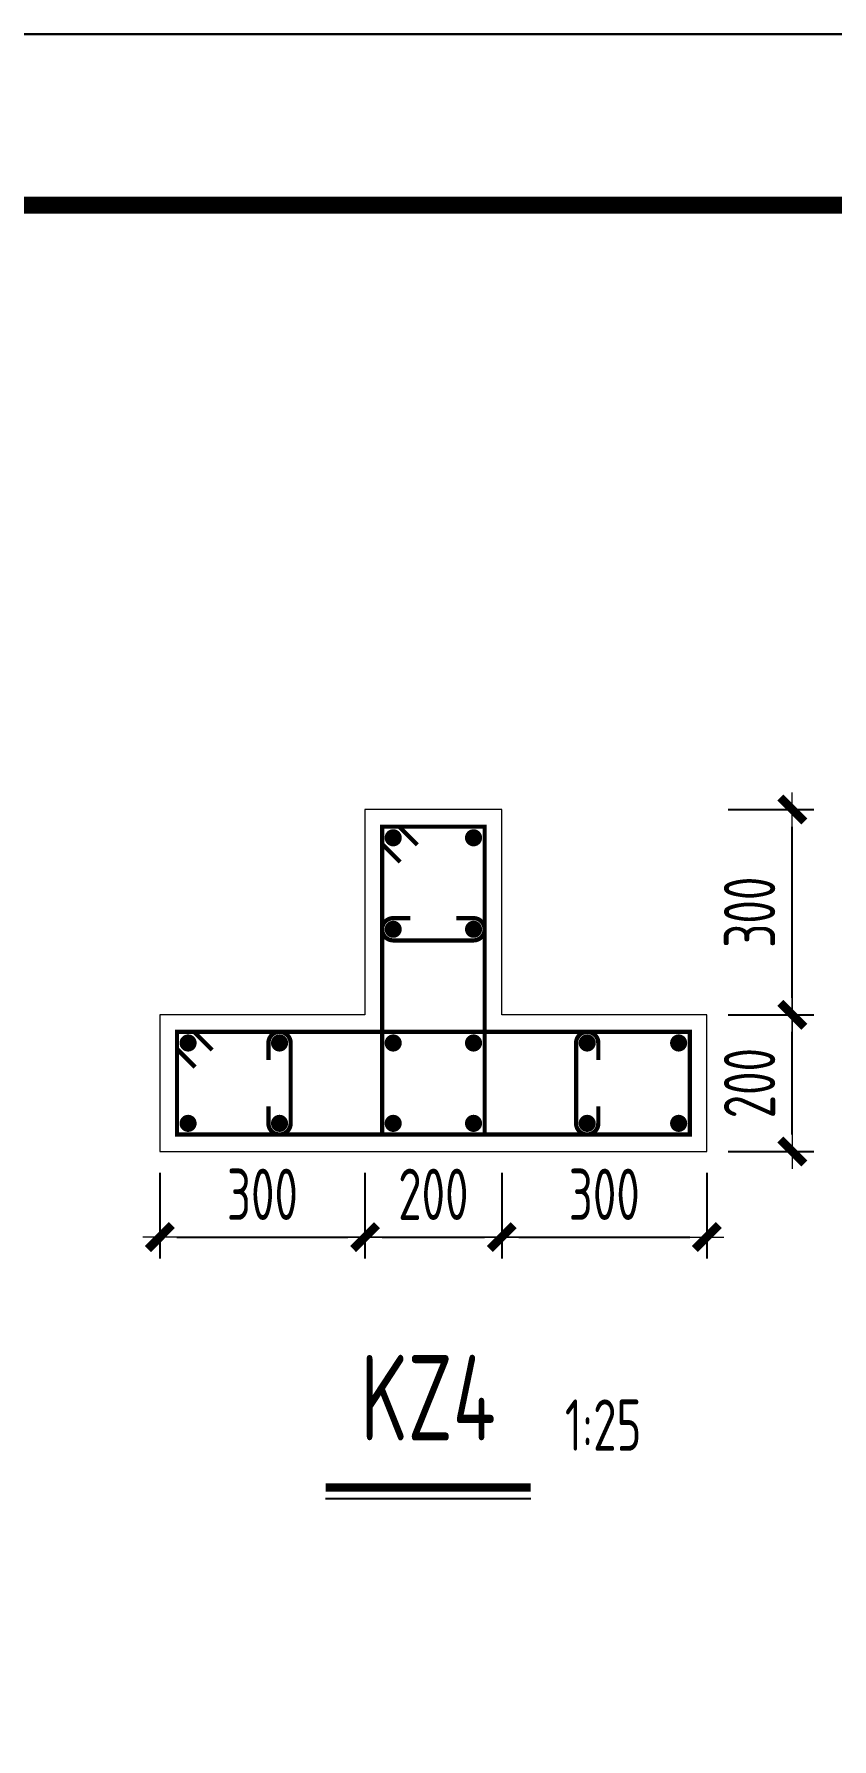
# Model space of a CAD drawing. Extents: x 580289 to 1106878, y -144605 to 78052.
# Drawn here: x 996146 to 1000814, y 67977 to 77947 of the extents above; entities that cross this region are included whole.
import ezdxf
from ezdxf.enums import TextEntityAlignment as Align

# ---------------------------------------------------------------- set-up
doc = ezdxf.new("R2010")
doc.units = 0
doc.header["$LTSCALE"] = 100
doc.layers.get('0').update_dxf_attribs({"linetype": 'CONTINUOUS'})
doc.layers.get('Defpoints').update_dxf_attribs({"linetype": 'CONTINUOUS'})
for name, color, linetype, lineweight in [('REIN', 6, 'CONTINUOUS', 18), ('Z-柱大样外框', 7, 'CONTINUOUS', 18), ('Z-详图标注', 3, 'CONTINUOUS', 18)]:
    doc.layers.add(name, color=color, linetype=linetype, lineweight=lineweight)
for name, color, linetype in [('TEXT', 2, 'CONTINUOUS'), ('THICK', 6, 'CONTINUOUS'), ('THIN', 7, 'CONTINUOUS'), ('T图框', 7, 'CONTINUOUS'), ('图框', 254, 'CONTINUOUS')]:
    doc.layers.add(name, color=color, linetype=linetype)
doc.styles.get("Standard").update_dxf_attribs({"font": 'tssdeng.shx', "width": 0.7, "bigfont": 'tssdchn.shx'})
doc.styles.add('TCCAD_Dimension', font='Tssdeng.shx', dxfattribs={"width": 0.7, "bigfont": 'tssdchn.shx'})
doc.dimstyles.new('TCCAD_25_100', dxfattribs={"dimtxt": 300, "dimasz": 100, "dimexe": 125, "dimexo": 125, "dimgap": 100, "dimtad": 1, "dimdec": 0, "dimlfac": 0.25, "dimzin": 0, "dimdsep": 46, "dimtxsty": 'TCCAD_Dimension', "dimblk": '_TCDBK25_100', "dimcen": 0, "dimclrt": 7, "dimadec": 0, "dimazin": 0, "dimtfac": 1, "dimtdec": 0, "dimtix": 1, "dimtmove": 2, "dimatfit": 3, "dimfxl": 1, "dimtolj": 1, "dimtzin": 0, "dimarcsym": 0})

# ---------------------------------------------------------------- blocks, each defined once
blk = doc.blocks.new('_TCDBK25_100')
blk.add_line((-1, 0), (1, 0))
at = {"const_width": 0.5}
blk.add_lwpolyline([(-0.7, -0.7), (0.7, 0.7)], dxfattribs=at)
blk = doc.blocks.new('*D1725')
at = {"layer": 'Defpoints', "color": 0}
for p in [(996881.8, 71411.8), (998081.8, 71411.8), (998081.8, 70911.8)]:
    blk.add_point(p, dxfattribs=at)
at = {"layer": 'Z-详图标注', "color": 0, "lineweight": -2}
for p, q in [((996881.8, 71286.8), (996881.8, 70786.8)), ((998081.8, 71286.8), (998081.8, 70786.8)), ((996981.8, 70911.8), (997981.8, 70911.8))]:
    blk.add_line(p, q, dxfattribs=at)
at = {"layer": 'Z-详图标注', "color": 0, "lineweight": -2, "xscale": 100, "yscale": 100, "zscale": 100, "rotation": 180}
blk.add_blockref('_TCDBK25_100', (996881.8, 70911.8), dxfattribs=at)
at = {"layer": 'Z-详图标注', "color": 0, "lineweight": -2, "xscale": 100, "yscale": 100, "zscale": 100}
blk.add_blockref('_TCDBK25_100', (998081.8, 70911.8), dxfattribs=at)
at = {"layer": 'Z-详图标注', "color": 7, "insert": (997481.8, 71161.8), "char_height": 300, "attachment_point": 5, "style": 'TCCAD_Dimension'}
blk.add_mtext('\\A1;300', dxfattribs=at)
blk = doc.blocks.new('*D1726')
at = {"layer": 'Defpoints', "color": 0}
for p in [(998081.8, 71411.8), (998881.8, 71411.8), (998881.8, 70911.8)]:
    blk.add_point(p, dxfattribs=at)
at = {"layer": 'Z-详图标注', "color": 0, "lineweight": -2}
for p, q in [((998081.8, 71286.8), (998081.8, 70786.8)), ((998881.8, 71286.8), (998881.8, 70786.8)), ((998181.8, 70911.8), (998781.8, 70911.8))]:
    blk.add_line(p, q, dxfattribs=at)
at = {"layer": 'Z-详图标注', "color": 0, "lineweight": -2, "xscale": 100, "yscale": 100, "zscale": 100, "rotation": 180}
blk.add_blockref('_TCDBK25_100', (998081.8, 70911.8), dxfattribs=at)
at = {"layer": 'Z-详图标注', "color": 0, "lineweight": -2, "xscale": 100, "yscale": 100, "zscale": 100}
blk.add_blockref('_TCDBK25_100', (998881.8, 70911.8), dxfattribs=at)
at = {"layer": 'Z-详图标注', "color": 7, "insert": (998481.8, 71161.8), "char_height": 300, "attachment_point": 5, "style": 'TCCAD_Dimension'}
blk.add_mtext('\\A1;200', dxfattribs=at)
blk = doc.blocks.new('*D1727')
at = {"layer": 'Defpoints', "color": 0}
for p in [(998881.8, 71411.8), (1000081.8, 71411.8), (1000081.8, 70911.8)]:
    blk.add_point(p, dxfattribs=at)
at = {"layer": 'Z-详图标注', "color": 0, "lineweight": -2}
for p, q in [((998881.8, 71286.8), (998881.8, 70786.8)), ((1000081.8, 71286.8), (1000081.8, 70786.8)), ((998981.8, 70911.8), (999981.8, 70911.8))]:
    blk.add_line(p, q, dxfattribs=at)
at = {"layer": 'Z-详图标注', "color": 0, "lineweight": -2, "xscale": 100, "yscale": 100, "zscale": 100, "rotation": 180}
blk.add_blockref('_TCDBK25_100', (998881.8, 70911.8), dxfattribs=at)
at = {"layer": 'Z-详图标注', "color": 0, "lineweight": -2, "xscale": 100, "yscale": 100, "zscale": 100}
blk.add_blockref('_TCDBK25_100', (1000081.8, 70911.8), dxfattribs=at)
at = {"layer": 'Z-详图标注', "color": 7, "insert": (999481.8, 71161.8), "char_height": 300, "attachment_point": 5, "style": 'TCCAD_Dimension'}
blk.add_mtext('\\A1;300', dxfattribs=at)
blk = doc.blocks.new('*D1728')
at = {"layer": 'Defpoints', "color": 0}
for p in [(1000081.8, 72211.8), (1000581.8, 72211.8), (1000081.8, 71411.8)]:
    blk.add_point(p, dxfattribs=at)
at = {"layer": 'Z-详图标注', "color": 0, "lineweight": -2}
for p, q in [((1000206.8, 72211.8), (1000706.8, 72211.8)), ((1000581.8, 71511.8), (1000581.8, 72111.8)), ((1000206.8, 71411.8), (1000706.8, 71411.8))]:
    blk.add_line(p, q, dxfattribs=at)
at = {"layer": 'Z-详图标注', "color": 0, "lineweight": -2, "xscale": 100, "yscale": 100, "zscale": 100}
for p, rotation in [((1000581.8, 72211.8), 90), ((1000581.8, 71411.8), 270)]:
    blk.add_blockref('_TCDBK25_100', p, dxfattribs=dict(at, rotation=rotation))
at = {"layer": 'Z-详图标注', "color": 7, "insert": (1000331.8, 71811.8), "char_height": 300, "attachment_point": 5, "rotation": 90, "style": 'TCCAD_Dimension'}
blk.add_mtext('\\A1;200', dxfattribs=at)
blk = doc.blocks.new('*D1729')
at = {"layer": 'Defpoints', "color": 0}
for p in [(1000081.8, 73411.8), (1000581.8, 73411.8), (1000081.8, 72211.8)]:
    blk.add_point(p, dxfattribs=at)
at = {"layer": 'Z-详图标注', "color": 0, "lineweight": -2}
for p, q in [((1000206.8, 73411.8), (1000706.8, 73411.8)), ((1000581.8, 72311.8), (1000581.8, 73311.8)), ((1000206.8, 72211.8), (1000706.8, 72211.8))]:
    blk.add_line(p, q, dxfattribs=at)
at = {"layer": 'Z-详图标注', "color": 0, "lineweight": -2, "xscale": 100, "yscale": 100, "zscale": 100}
for p, rotation in [((1000581.8, 73411.8), 90), ((1000581.8, 72211.8), 270)]:
    blk.add_blockref('_TCDBK25_100', p, dxfattribs=dict(at, rotation=rotation))
at = {"layer": 'Z-详图标注', "color": 7, "insert": (1000331.8, 72811.8), "char_height": 300, "attachment_point": 5, "rotation": 90, "style": 'TCCAD_Dimension'}
blk.add_mtext('\\A1;300', dxfattribs=at)
blk = doc.blocks.new('A$C72C84CBD')
at = {"layer": '图框', "color": 0}
for points in [[(0, 0), (0, 59400), (84100, 59400), (84100, 0)], [(0, 0), (84100, 0), (84100, 59400), (0, 59400)]]:
    blk.add_lwpolyline(points, close=True, dxfattribs=at)
at = {"layer": '图框', "color": 0, "const_width": 100}
blk.add_lwpolyline([(2500, 1000), (83100, 1000), (83100, 58400), (2500, 58400)], close=True, dxfattribs=at)
blk = doc.blocks.new('图框')
at = {"layer": 'T图框', "color": 4}
blk.add_blockref('A$C72C84CBD', (602717, 102743.5), dxfattribs=at)

msp = doc.modelspace()

# ---------------------------------------------------------------- linework, layer by layer
at = {"layer": 'REIN', "color": 210, "const_width": 25}
for points in [[(998287.8, 73105.8), (998181.8, 73211.8), (998181.8, 73311.8), (998781.8, 73311.8), (998781.8, 71511.8), (998181.8, 71511.8), (998181.8, 73311.8), (998281.8, 73311.8), (998387.8, 73205.8)], [(997087.8, 71905.8), (996981.8, 72011.8), (996981.8, 72111.8), (999981.8, 72111.8), (999981.8, 71511.8), (996981.8, 71511.8), (996981.8, 72111.8), (997081.8, 72111.8), (997187.8, 72005.8)]]:
    msp.add_lwpolyline(points, dxfattribs=at)
at = {"layer": 'REIN', "color": 6, "const_width": 50}
for points in [[(998221.8, 73246.8, 1), (998271.8, 73246.8, 1)], [(998691.8, 73246.8, 1), (998741.8, 73246.8, 1)], [(998221.8, 72711.8, 1), (998271.8, 72711.8, 1)], [(998691.8, 72711.8, 1), (998741.8, 72711.8, 1)], [(997021.8, 72046.8, 1), (997071.8, 72046.8, 1)], [(997556.8, 72046.8, 1), (997606.8, 72046.8, 1)], [(998221.8, 72046.8, 1), (998271.8, 72046.8, 1)], [(998691.8, 72046.8, 1), (998741.8, 72046.8, 1)], [(999356.8, 72046.8, 1), (999406.8, 72046.8, 1)], [(999891.8, 72046.8, 1), (999941.8, 72046.8, 1)], [(997021.8, 71576.8, 1), (997071.8, 71576.8, 1)], [(997556.8, 71576.8, 1), (997606.8, 71576.8, 1)], [(998221.8, 71576.8, 1), (998271.8, 71576.8, 1)], [(998691.8, 71576.8, 1), (998741.8, 71576.8, 1)], [(999356.8, 71576.8, 1), (999406.8, 71576.8, 1)], [(999891.8, 71576.8, 1), (999941.8, 71576.8, 1)]]:
    msp.add_lwpolyline(points, format="xyb", close=True, dxfattribs=at)
at = {"layer": 'REIN', "color": 6, "const_width": 25}
for points in [[(998616.8, 72776.8), (998716.8, 72776.8, -1), (998716.8, 72646.8), (998246.8, 72646.8, -1), (998246.8, 72776.8), (998346.8, 72776.8)], [(997516.8, 71946.8), (997516.8, 72046.8, -1), (997646.8, 72046.8), (997646.8, 71576.8, -1), (997516.8, 71576.8), (997516.8, 71676.8)], [(999446.8, 71676.8), (999446.8, 71576.8, -1), (999316.8, 71576.8), (999316.8, 72046.8, -1), (999446.8, 72046.8), (999446.8, 71946.8)]]:
    msp.add_lwpolyline(points, format="xyb", dxfattribs=at)
at = {"layer": 'THICK', "const_width": 50}
msp.add_lwpolyline([(997851.2, 69447.2), (999051.2, 69447.2)], dxfattribs=at)
at = {"layer": 'THIN'}
msp.add_line((997851.2, 69382.2), (999051.2, 69382.2), dxfattribs=at)
at = {"layer": 'Z-柱大样外框'}
msp.add_lwpolyline([(1000081.8, 71411.8), (1000081.8, 72211.8), (998881.8, 72211.8), (998881.8, 73411.8), (998081.8, 73411.8), (998081.8, 72211.8), (996881.8, 72211.8), (996881.8, 71411.8)], close=True, dxfattribs=at)

# ---------------------------------------------------------------- block references
at = {"layer": 'T图框'}
msp.add_blockref('图框', (322103.4, -84196.5), dxfattribs=at)

# ---------------------------------------------------------------- texts
at = {"layer": 'TEXT', "width": 0.7}
msp.add_text('KZ4', height=500, dxfattribs=at).set_placement((998451.2, 69572.2), align=Align.BOTTOM_CENTER)
msp.add_text('1:25', height=300, dxfattribs=at).set_placement((999251.2, 69572.2), align=Align.BOTTOM_LEFT)

# ---------------------------------------------------------------- dimensions: what is measured, and where the dimension line sits
at = {"layer": 'Z-详图标注'}
for base, p1, p2, picture, middle in [((1000581.8, 73411.8), (1000081.8, 72211.8), (1000081.8, 73411.8), '*D1729', (1000331.8, 72811.8)), ((1000581.8, 72211.8), (1000081.8, 71411.8), (1000081.8, 72211.8), '*D1728', (1000331.8, 71811.8))]:
    dim = msp.add_linear_dim(base=base, p1=p1, p2=p2, angle=90, dimstyle='TCCAD_25_100', dxfattribs=at)
    dim.commit()
    dim.dimension.update_dxf_attribs({"geometry": picture, "text_midpoint": middle})
for base, p1, p2, picture, middle in [((998081.8, 70911.8), (996881.8, 71411.8), (998081.8, 71411.8), '*D1725', (997481.8, 71161.8)), ((998881.8, 70911.8), (998081.8, 71411.8), (998881.8, 71411.8), '*D1726', (998481.8, 71161.8)), ((1000081.8, 70911.8), (998881.8, 71411.8), (1000081.8, 71411.8), '*D1727', (999481.8, 71161.8))]:
    dim = msp.add_linear_dim(base=base, p1=p1, p2=p2, dimstyle='TCCAD_25_100', dxfattribs=at)
    dim.commit()
    dim.dimension.update_dxf_attribs({"geometry": picture, "text_midpoint": middle})

doc.saveas('drawing.dxf')
